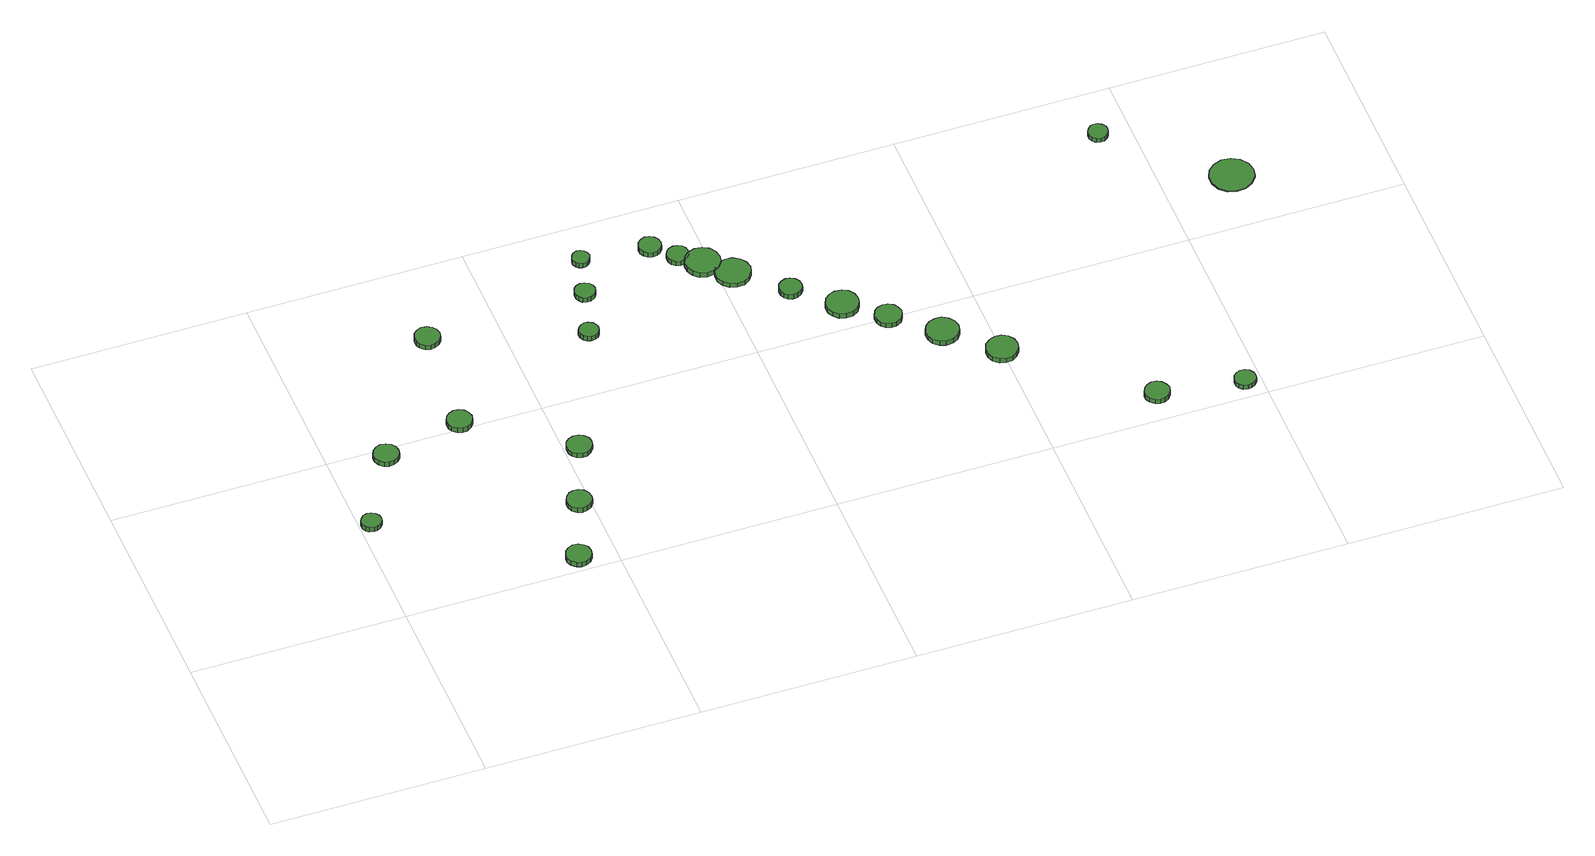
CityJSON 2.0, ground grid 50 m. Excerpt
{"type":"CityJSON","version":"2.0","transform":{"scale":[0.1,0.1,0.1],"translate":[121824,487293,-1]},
"CityObjects":{
"tree1":{"type":"SolitaryVegetationObject","attributes":{"function":"something"},"geometry":[{"type":"MultiSurface","lod":"1","boundaries":[[[0,1,2,3,4,5,6,7,8,9,10,11,12,13,14]],[[15,16,17,18,19,20,21,22,23,24,25,26,27,28,29]],[[0,29,28,1]],[[1,28,27,2]],[[2,27,26,3]],[[3,26,25,4]],[[4,25,24,5]],[[5,24,23,6]],[[6,23,22,7]],[[7,22,21,8]],[[8,21,20,9]],[[9,20,19,10]],[[10,19,18,11]],[[11,18,17,12]],[[12,17,16,13]],[[13,16,15,14]],[[14,15,29,0]]]}]},
"tree2":{"type":"SolitaryVegetationObject","attributes":{"function":"something"},"geometry":[{"type":"MultiSurface","lod":"1","boundaries":[[[30,31,32,33,34,35,36,37,38,39,40,41,42,43,44]],[[45,46,47,48,49,50,51,52,53,54,55,56,57,58,59]],[[30,59,58,31]],[[31,58,57,32]],[[32,57,56,33]],[[33,56,55,34]],[[34,55,54,35]],[[35,54,53,36]],[[36,53,52,37]],[[37,52,51,38]],[[38,51,50,39]],[[39,50,49,40]],[[40,49,48,41]],[[41,48,47,42]],[[42,47,46,43]],[[43,46,45,44]],[[44,45,59,30]]]}]},
"tree3":{"type":"SolitaryVegetationObject","attributes":{"function":"something"},"geometry":[{"type":"MultiSurface","lod":"1","boundaries":[[[60,61,62,63,64,65,66,67,68,69,70,71,72,73,74]],[[75,76,77,78,79,80,81,82,83,84,85,86,87,88,89]],[[60,89,88,61]],[[61,88,87,62]],[[62,87,86,63]],[[63,86,85,64]],[[64,85,84,65]],[[65,84,83,66]],[[66,83,82,67]],[[67,82,81,68]],[[68,81,80,69]],[[69,80,79,70]],[[70,79,78,71]],[[71,78,77,72]],[[72,77,76,73]],[[73,76,75,74]],[[74,75,89,60]]]}]},
"tree4":{"type":"SolitaryVegetationObject","attributes":{"function":"something"},"geometry":[{"type":"MultiSurface","lod":"1","boundaries":[[[90,91,92,93,94,95,96,97,98,99,100,101,102,103,104]],[[105,106,107,108,109,110,111,112,113,114,115,116,117,118,119]],[[90,119,118,91]],[[91,118,117,92]],[[92,117,116,93]],[[93,116,115,94]],[[94,115,114,95]],[[95,114,113,96]],[[96,113,112,97]],[[97,112,111,98]],[[98,111,110,99]],[[99,110,109,100]],[[100,109,108,101]],[[101,108,107,102]],[[102,107,106,103]],[[103,106,105,104]],[[104,105,119,90]]]}]},
"tree5":{"type":"SolitaryVegetationObject","attributes":{"function":"something"},"geometry":[{"type":"MultiSurface","lod":"1","boundaries":[[[120,121,122,123,124,125,126,127,128,129,130,131,132,133,134]],[[135,136,137,138,139,140,141,142,143,144,145,146,147,148,149]],[[120,149,148,121]],[[121,148,147,122]],[[122,147,146,123]],[[123,146,145,124]],[[124,145,144,125]],[[125,144,143,126]],[[126,143,142,127]],[[127,142,141,128]],[[128,141,140,129]],[[129,140,139,130]],[[130,139,138,131]],[[131,138,137,132]],[[132,137,136,133]],[[133,136,135,134]],[[134,135,149,120]]]}]},
"tree6":{"type":"SolitaryVegetationObject","attributes":{"function":"something"},"geometry":[{"type":"MultiSurface","lod":"1","boundaries":[[[150,151,152,153,154,155,156,157,158,159,160,161,162,163,164]],[[165,166,167,168,169,170,171,172,173,174,175,176,177,178,179]],[[150,179,178,151]],[[151,178,177,152]],[[152,177,176,153]],[[153,176,175,154]],[[154,175,174,155]],[[155,174,173,156]],[[156,173,172,157]],[[157,172,171,158]],[[158,171,170,159]],[[159,170,169,160]],[[160,169,168,161]],[[161,168,167,162]],[[162,167,166,163]],[[163,166,165,164]],[[164,165,179,150]]]}]},
"tree7":{"type":"SolitaryVegetationObject","attributes":{"function":"something"},"geometry":[{"type":"MultiSurface","lod":"1","boundaries":[[[180,181,182,183,184,185,186,187,188,189,190,191,192,193,194]],[[195,196,197,198,199,200,201,202,203,204,205,206,207,208,209]],[[180,209,208,181]],[[181,208,207,182]],[[182,207,206,183]],[[183,206,205,184]],[[184,205,204,185]],[[185,204,203,186]],[[186,203,202,187]],[[187,202,201,188]],[[188,201,200,189]],[[189,200,199,190]],[[190,199,198,191]],[[191,198,197,192]],[[192,197,196,193]],[[193,196,195,194]],[[194,195,209,180]]]}]},
"tree8":{"type":"SolitaryVegetationObject","attributes":{"function":"something"},"geometry":[{"type":"MultiSurface","lod":"1","boundaries":[[[210,211,212,213,214,215,216,217,218,219,220,221,222,223,224]],[[225,226,227,228,229,230,231,232,233,234,235,236,237,238,239]],[[210,239,238,211]],[[211,238,237,212]],[[212,237,236,213]],[[213,236,235,214]],[[214,235,234,215]],[[215,234,233,216]],[[216,233,232,217]],[[217,232,231,218]],[[218,231,230,219]],[[219,230,229,220]],[[220,229,228,221]],[[221,228,227,222]],[[222,227,226,223]],[[223,226,225,224]],[[224,225,239,210]]]}]},
"tree9":{"type":"SolitaryVegetationObject","attributes":{"function":"something"},"geometry":[{"type":"MultiSurface","lod":"1","boundaries":[[[240,241,242,243,244,245,246,247,248,249,250,251,252,253,254]],[[255,256,257,258,259,260,261,262,263,264,265,266,267,268,269]],[[240,269,268,241]],[[241,268,267,242]],[[242,267,266,243]],[[243,266,265,244]],[[244,265,264,245]],[[245,264,263,246]],[[246,263,262,247]],[[247,262,261,248]],[[248,261,260,249]],[[249,260,259,250]],[[250,259,258,251]],[[251,258,257,252]],[[252,257,256,253]],[[253,256,255,254]],[[254,255,269,240]]]}]},
"tree10":{"type":"SolitaryVegetationObject","attributes":{"function":"something"},"geometry":[{"type":"MultiSurface","lod":"1","boundaries":[[[270,271,272,273,274,275,276,277,278,279,280,281,282,283,284]],[[285,286,287,288,289,290,291,292,293,294,295,296,297,298,299]],[[270,299,298,271]],[[271,298,297,272]],[[272,297,296,273]],[[273,296,295,274]],[[274,295,294,275]],[[275,294,293,276]],[[276,293,292,277]],[[277,292,291,278]],[[278,291,290,279]],[[279,290,289,280]],[[280,289,288,281]],[[281,288,287,282]],[[282,287,286,283]],[[283,286,285,284]],[[284,285,299,270]]]}]},
"tree11":{"type":"SolitaryVegetationObject","attributes":{"function":"something"},"geometry":[{"type":"MultiSurface","lod":"1","boundaries":[[[300,301,302,303,304,305,306,307,308,309,310,311,312,313,314]],[[315,316,317,318,319,320,321,322,323,324,325,326,327,328,329]],[[300,329,328,301]],[[301,328,327,302]],[[302,327,326,303]],[[303,326,325,304]],[[304,325,324,305]],[[305,324,323,306]],[[306,323,322,307]],[[307,322,321,308]],[[308,321,320,309]],[[309,320,319,310]],[[310,319,318,311]],[[311,318,317,312]],[[312,317,316,313]],[[313,316,315,314]],[[314,315,329,300]]]}]},
"tree12":{"type":"SolitaryVegetationObject","attributes":{"function":"something"},"geometry":[{"type":"MultiSurface","lod":"1","boundaries":[[[330,331,332,333,334,335,336,337,338,339,340,341,342,343,344]],[[345,346,347,348,349,350,351,352,353,354,355,356,357,358,359]],[[330,359,358,331]],[[331,358,357,332]],[[332,357,356,333]],[[333,356,355,334]],[[334,355,354,335]],[[335,354,353,336]],[[336,353,352,337]],[[337,352,351,338]],[[338,351,350,339]],[[339,350,349,340]],[[340,349,348,341]],[[341,348,347,342]],[[342,347,346,343]],[[343,346,345,344]],[[344,345,359,330]]]}]},
"tree13":{"type":"SolitaryVegetationObject","attributes":{"function":"something"},"geometry":[{"type":"MultiSurface","lod":"1","boundaries":[[[360,361,362,363,364,365,366,367,368,369,370,371,372,373,374]],[[375,376,377,378,379,380,381,382,383,384,385,386,387,388,389]],[[360,389,388,361]],[[361,388,387,362]],[[362,387,386,363]],[[363,386,385,364]],[[364,385,384,365]],[[365,384,383,366]],[[366,383,382,367]],[[367,382,381,368]],[[368,381,380,369]],[[369,380,379,370]],[[370,379,378,371]],[[371,378,377,372]],[[372,377,376,373]],[[373,376,375,374]],[[374,375,389,360]]]}]},
"tree14":{"type":"SolitaryVegetationObject","attributes":{"function":"something"},"geometry":[{"type":"MultiSurface","lod":"1","boundaries":[[[390,391,392,393,394,395,396,397,398,399,400,401,402,403,404]],[[405,406,407,408,409,410,411,412,413,414,415,416,417,418,419]],[[390,419,418,391]],[[391,418,417,392]],[[392,417,416,393]],[[393,416,415,394]],[[394,415,414,395]],[[395,414,413,396]],[[396,413,412,397]],[[397,412,411,398]],[[398,411,410,399]],[[399,410,409,400]],[[400,409,408,401]],[[401,408,407,402]],[[402,407,406,403]],[[403,406,405,404]],[[404,405,419,390]]]}]},
"tree15":{"type":"SolitaryVegetationObject","attributes":{"function":"something"},"geometry":[{"type":"MultiSurface","lod":"1","boundaries":[[[420,421,422,423,424,425,426,427,428,429,430,431,432,433,434]],[[435,436,437,438,439,440,441,442,443,444,445,446,447,448,449]],[[420,449,448,421]],[[421,448,447,422]],[[422,447,446,423]],[[423,446,445,424]],[[424,445,444,425]],[[425,444,443,426]],[[426,443,442,427]],[[427,442,441,428]],[[428,441,440,429]],[[429,440,439,430]],[[430,439,438,431]],[[431,438,437,432]],[[432,437,436,433]],[[433,436,435,434]],[[434,435,449,420]]]}]},
"tree16":{"type":"SolitaryVegetationObject","attributes":{"function":"something"},"geometry":[{"type":"MultiSurface","lod":"1","boundaries":[[[450,451,452,453,454,455,456,457,458,459,460,461,462,463,464]],[[465,466,467,468,469,470,471,472,473,474,475,476,477,478,479]],[[450,479,478,451]],[[451,478,477,452]],[[452,477,476,453]],[[453,476,475,454]],[[454,475,474,455]],[[455,474,473,456]],[[456,473,472,457]],[[457,472,471,458]],[[458,471,470,459]],[[459,470,469,460]],[[460,469,468,461]],[[461,468,467,462]],[[462,467,466,463]],[[463,466,465,464]],[[464,465,479,450]]]}]},
"tree17":{"type":"SolitaryVegetationObject","attributes":{"function":"something"},"geometry":[{"type":"MultiSurface","lod":"1","boundaries":[[[480,481,482,483,484,485,486,487,488,489,490,491,492,493,494]],[[495,496,497,498,499,500,501,502,503,504,505,506,507,508,509]],[[480,509,508,481]],[[481,508,507,482]],[[482,507,506,483]],[[483,506,505,484]],[[484,505,504,485]],[[485,504,503,486]],[[486,503,502,487]],[[487,502,501,488]],[[488,501,500,489]],[[489,500,499,490]],[[490,499,498,491]],[[491,498,497,492]],[[492,497,496,493]],[[493,496,495,494]],[[494,495,509,480]]]}]},
"tree18":{"type":"SolitaryVegetationObject","attributes":{"function":"something"},"geometry":[{"type":"MultiSurface","lod":"1","boundaries":[[[510,511,512,513,514,515,516,517,518,519,520,521,522,523,524]],[[525,526,527,528,529,530,531,532,533,534,535,536,537,538,539]],[[510,539,538,511]],[[511,538,537,512]],[[512,537,536,513]],[[513,536,535,514]],[[514,535,534,515]],[[515,534,533,516]],[[516,533,532,517]],[[517,532,531,518]],[[518,531,530,519]],[[519,530,529,520]],[[520,529,528,521]],[[521,528,527,522]],[[522,527,526,523]],[[523,526,525,524]],[[524,525,539,510]]]}]},
"tree19":{"type":"SolitaryVegetationObject","attributes":{"function":"something"},"geometry":[{"type":"MultiSurface","lod":"1","boundaries":[[[540,541,542,543,544,545,546,547,548,549,550,551,552,553,554]],[[555,556,557,558,559,560,561,562,563,564,565,566,567,568,569]],[[540,569,568,541]],[[541,568,567,542]],[[542,567,566,543]],[[543,566,565,544]],[[544,565,564,545]],[[545,564,563,546]],[[546,563,562,547]],[[547,562,561,548]],[[548,561,560,549]],[[549,560,559,550]],[[550,559,558,551]],[[551,558,557,552]],[[552,557,556,553]],[[553,556,555,554]],[[554,555,569,540]]]}]},
"tree20":{"type":"SolitaryVegetationObject","attributes":{"function":"something"},"geometry":[{"type":"MultiSurface","lod":"1","boundaries":[[[570,571,572,573,574,575,576,577,578,579,580,581,582,583,584]],[[585,586,587,588,589,590,591,592,593,594,595,596,597,598,599]],[[570,599,598,571]],[[571,598,597,572]],[[572,597,596,573]],[[573,596,595,574]],[[574,595,594,575]],[[575,594,593,576]],[[576,593,592,577]],[[577,592,591,578]],[[578,591,590,579]],[[579,590,589,580]],[[580,589,588,581]],[[581,588,587,582]],[[582,587,586,583]],[[583,586,585,584]],[[584,585,599,570]]]}]},
"tree21":{"type":"SolitaryVegetationObject","attributes":{"function":"something"},"geometry":[{"type":"MultiSurface","lod":"1","boundaries":[[[600,601,602,603,604,605,606,607,608,609,610,611,612,613,614]],[[615,616,617,618,619,620,621,622,623,624,625,626,627,628,629]],[[600,629,628,601]],[[601,628,627,602]],[[602,627,626,603]],[[603,626,625,604]],[[604,625,624,605]],[[605,624,623,606]],[[606,623,622,607]],[[607,622,621,608]],[[608,621,620,609]],[[609,620,619,610]],[[610,619,618,611]],[[611,618,617,612]],[[612,617,616,613]],[[613,616,615,614]],[[614,615,629,600]]]}]},
"tree22":{"type":"SolitaryVegetationObject","attributes":{"function":"something"},"geometry":[{"type":"MultiSurface","lod":"1","boundaries":[[[630,631,632,633,634,635,636,637,638,639,640,641,642,643,644]],[[645,646,647,648,649,650,651,652,653,654,655,656,657,658,659]],[[630,659,658,631]],[[631,658,657,632]],[[632,657,656,633]],[[633,656,655,634]],[[634,655,654,635]],[[635,654,653,636]],[[636,653,652,637]],[[637,652,651,638]],[[638,651,650,639]],[[639,650,649,640]],[[640,649,648,641]],[[641,648,647,642]],[[642,647,646,643]],[[643,646,645,644]],[[644,645,659,630]]]}]},
"tree23":{"type":"SolitaryVegetationObject","attributes":{"function":"something"},"geometry":[{"type":"MultiSurface","lod":"1","boundaries":[[[660,661,662,663,664,665,666,667,668,669,670,671,672,673,674]],[[675,676,677,678,679,680,681,682,683,684,685,686,687,688,689]],[[660,689,688,661]],[[661,688,687,662]],[[662,687,686,663]],[[663,686,685,664]],[[664,685,684,665]],[[665,684,683,666]],[[666,683,682,667]],[[667,682,681,668]],[[668,681,680,669]],[[669,680,679,670]],[[670,679,678,671]],[[671,678,677,672]],[[672,677,676,673]],[[673,676,675,674]],[[674,675,689,660]]]}]}
},
"vertices":[
[48,286,29],[46,295,29],[40,303,29],[32,308,29],[23,309,29],[13,306,29],[6,299,29],[2,291,29],[2,281,29],[6,272,29],[13,266,29],[23,263,29],[32,264,29],[40,269,29],[46,276,29],[46,276,16],[40,269,16],[32,264,16],[23,263,16],[13,266,16],[6,272,16],[2,281,16],[2,291,16],[6,299,16],[13,306,16],[23,309,16],[32,308,16],[40,303,16],[46,295,16],[48,286,16],
[155,468,31],[153,479,31],[146,489,31],[135,495,31],[123,497,31],[112,493,31],[103,485,31],[98,474,31],[98,462,31],[103,451,31],[112,442,31],[123,439,31],[135,440,31],[146,446,31],[153,456,31],[153,456,18],[146,446,18],[135,440,18],[123,439,18],[112,442,18],[103,451,18],[98,462,18],[98,474,18],[103,485,18],[112,493,18],[123,497,18],[135,495,18],[146,489,18],[153,479,18],[155,468,18],
[441,33,30],[439,45,30],[432,54,30],[421,61,30],[409,62,30],[398,58,30],[389,50,30],[384,39,30],[384,27,30],[389,16,30],[398,8,30],[409,4,30],[421,5,30],[432,11,30],[439,21,30],[439,21,17],[432,11,17],[421,5,17],[409,4,17],[398,8,17],[389,16,17],[384,27,17],[384,39,17],[389,50,17],[398,58,17],[409,62,17],[421,61,17],[432,54,17],[439,45,17],[441,33,17],
[342,512,30],[339,524,30],[332,534,30],[321,540,30],[309,541,30],[298,537,30],[289,529,30],[284,518,30],[284,506,30],[289,495,30],[298,487,30],[309,483,30],[321,484,30],[332,490,30],[339,500,30],[339,500,17],[332,490,17],[321,484,17],[309,483,17],[298,487,17],[289,495,17],[284,506,17],[284,518,17],[289,529,17],[298,537,17],[309,541,17],[321,540,17],[332,534,17],[339,524,17],[342,512,17],
[500,189,31],[498,201,31],[491,211,31],[480,217,31],[468,218,31],[457,215,31],[448,206,31],[443,195,31],[443,183,31],[448,172,31],[457,164,31],[468,160,31],[480,162,31],[491,168,31],[498,178,31],[498,178,18],[491,168,18],[480,162,18],[468,160,18],[457,164,18],[448,172,18],[443,183,18],[443,195,18],[448,206,18],[457,215,18],[468,218,18],[480,217,18],[491,211,18],[498,201,18],[500,189,18],
[365,776,31],[362,787,31],[355,797,31],[344,803,31],[332,805,31],[321,801,31],[312,793,31],[307,782,31],[307,769,31],[312,758,31],[321,750,31],[332,746,31],[344,748,31],[355,754,31],[362,764,31],[362,764,18],[355,754,18],[344,748,18],[332,746,18],[321,750,18],[312,758,18],[307,769,18],[307,782,18],[312,793,18],[321,801,18],[332,805,18],[344,803,18],[355,797,18],[362,787,18],[365,776,18],
[559,348,30],[557,360,30],[549,370,30],[539,376,30],[527,377,30],[515,373,30],[506,365,30],[502,354,30],[502,342,30],[506,331,30],[515,323,30],[527,319,30],[539,320,30],[549,326,30],[557,336,30],[557,336,18],[549,326,18],[539,320,18],[527,319,18],[515,323,18],[506,331,18],[502,342,18],[502,354,18],[506,365,18],[515,373,18],[527,377,18],[539,376,18],[549,370,18],[557,360,18],[559,348,18],
[695,673,30],[693,682,30],[688,690,30],[679,695,30],[670,696,30],[661,693,30],[654,686,30],[650,678,30],[650,668,30],[654,660,30],[661,654,30],[670,651,30],[679,652,30],[688,656,30],[693,664,30],[693,664,17],[688,656,17],[679,652,17],[670,651,17],[661,654,17],[654,660,17],[650,668,17],[650,678,17],[654,686,17],[661,693,17],[670,696,17],[679,695,17],[688,690,17],[693,682,17],[695,673,17],
[730,790,30],[728,799,30],[722,807,30],[713,812,30],[703,813,30],[694,810,30],[687,804,30],[683,795,30],[683,785,30],[687,776,30],[694,769,30],[703,766,30],[713,767,30],[722,772,30],[728,780,30],[728,780,17],[722,772,17],[713,767,17],[703,766,17],[694,769,17],[687,776,17],[683,785,17],[683,795,17],[687,804,17],[694,810,17],[703,813,17],[713,812,17],[722,807,17],[728,799,17],[730,790,17],
[753,887,32],[751,896,32],[746,903,32],[739,907,32],[730,908,32],[722,905,32],[716,899,32],[713,892,32],[713,883,32],[716,875,32],[722,870,32],[730,867,32],[739,868,32],[746,872,32],[751,879,32],[751,879,19],[746,872,19],[739,868,19],[730,867,19],[722,870,19],[716,875,19],[713,883,19],[713,892,19],[716,899,19],[722,905,19],[730,908,19],[739,907,19],[746,903,19],[751,896,19],[753,887,19],
[913,872,31],[911,882,31],[904,891,31],[895,897,31],[884,898,31],[874,894,31],[866,887,31],[862,877,31],[862,867,31],[866,857,31],[874,850,31],[884,846,31],[895,847,31],[904,853,31],[911,861,31],[911,861,18],[904,853,18],[895,847,18],[884,846,18],[874,850,18],[866,857,18],[862,867,18],[862,877,18],[866,887,18],[874,894,18],[884,898,18],[895,897,18],[904,891,18],[911,882,18],[913,872,18],
[961,829,27],[959,840,27],[953,848,27],[944,853,27],[934,854,27],[924,851,27],[916,844,27],[912,835,27],[912,824,27],[916,815,27],[924,808,27],[934,804,27],[944,806,27],[953,811,27],[959,819,27],[959,819,14],[953,811,14],[944,806,14],[934,804,14],[924,808,14],[916,815,14],[912,824,14],[912,835,14],[916,844,14],[924,851,14],[934,854,14],[944,853,14],[953,848,14],[959,840,14],[961,829,14],
[1019,789,29],[1016,805,29],[1006,819,29],[991,827,29],[975,829,29],[959,824,29],[947,813,29],[940,797,29],[940,781,29],[947,765,29],[959,754,29],[975,749,29],[991,751,29],[1006,759,29],[1016,773,29],[1016,773,16],[1006,759,16],[991,751,16],[975,749,16],[959,754,16],[947,765,16],[940,781,16],[940,797,16],[947,813,16],[959,824,16],[975,829,16],[991,827,16],[1006,819,16],[1016,805,16],[1019,789,16],
[1071,737,27],[1067,754,27],[1057,767,27],[1043,776,27],[1026,777,27],[1010,772,27],[998,761,27],[991,746,27],[991,729,27],[998,714,27],[1010,703,27],[1026,698,27],[1043,699,27],[1057,708,27],[1067,721,27],[1067,721,15],[1057,708,15],[1043,699,15],[1026,698,15],[1010,703,15],[998,714,15],[991,729,15],[991,746,15],[998,761,15],[1010,772,15],[1026,777,15],[1043,776,15],[1057,767,15],[1067,754,15],[1071,737,15],
[1157,649,27],[1155,660,27],[1149,668,27],[1139,674,27],[1129,675,27],[1118,671,27],[1110,664,27],[1106,654,27],[1106,643,27],[1110,634,27],[1118,626,27],[1129,623,27],[1139,624,27],[1149,630,27],[1155,638,27],[1155,638,14],[1149,630,14],[1139,624,14],[1129,623,14],[1118,626,14],[1110,634,14],[1106,643,14],[1106,654,14],[1110,664,14],[1118,671,14],[1129,675,14],[1139,674,14],[1149,668,14],[1155,660,14],[1157,649,14],
[1257,564,28],[1254,579,28],[1245,592,28],[1232,599,28],[1216,601,28],[1201,596,28],[1190,586,28],[1183,572,28],[1183,556,28],[1190,542,28],[1201,531,28],[1216,527,28],[1232,528,28],[1245,536,28],[1254,549,28],[1254,549,15],[1245,536,15],[1232,528,15],[1216,527,15],[1201,531,15],[1190,542,15],[1183,556,15],[1183,572,15],[1190,586,15],[1201,596,15],[1216,601,15],[1232,599,15],[1245,592,15],[1254,579,15],[1257,564,15],
[1333,496,26],[1330,509,26],[1323,519,26],[1311,526,26],[1299,527,26],[1286,523,26],[1277,515,26],[1272,503,26],[1272,490,26],[1277,478,26],[1286,470,26],[1299,466,26],[1311,467,26],[1323,473,26],[1330,484,26],[1330,484,14],[1323,473,14],[1311,467,14],[1299,466,14],[1286,470,14],[1277,478,14],[1272,490,14],[1272,503,14],[1277,515,14],[1286,523,14],[1299,527,14],[1311,526,14],[1323,519,14],[1330,509,14],[1333,496,14],
[1433,410,27],[1430,425,27],[1420,438,27],[1407,446,27],[1391,447,27],[1377,443,27],[1365,432,27],[1359,418,27],[1359,402,27],[1365,388,27],[1377,378,27],[1391,373,27],[1407,375,27],[1420,382,27],[1430,395,27],[1430,395,14],[1420,382,14],[1407,375,14],[1391,373,14],[1377,378,14],[1365,388,14],[1359,402,14],[1359,418,14],[1365,432,14],[1377,443,14],[1391,447,14],[1407,446,14],[1420,438,14],[1430,425,14],[1433,410,14],
[1535,315,26],[1532,330,26],[1523,342,26],[1510,350,26],[1495,351,26],[1481,346,26],[1469,336,26],[1463,322,26],[1463,307,26],[1469,293,26],[1481,283,26],[1495,279,26],[1510,280,26],[1523,288,26],[1532,300,26],[1532,300,13],[1523,288,13],[1510,280,13],[1495,279,13],[1481,283,13],[1469,293,13],[1463,307,13],[1463,322,13],[1469,336,13],[1481,346,13],[1495,351,13],[1510,350,13],[1523,342,13],[1532,330,13],[1535,315,13],
[1797,71,28],[1794,82,28],[1787,92,28],[1777,98,28],[1765,99,28],[1754,95,28],[1745,87,28],[1740,76,28],[1740,65,28],[1745,54,28],[1754,46,28],[1765,42,28],[1777,43,28],[1787,49,28],[1794,59,28],[1794,59,15],[1787,49,15],[1777,43,15],[1765,42,15],[1754,46,15],[1745,54,15],[1740,65,15],[1740,76,15],[1745,87,15],[1754,95,15],[1765,99,15],[1777,98,15],[1787,92,15],[1794,82,15],[1797,71,15],
[1986,40,29],[1984,50,29],[1978,59,29],[1969,64,29],[1959,65,29],[1949,62,29],[1941,55,29],[1937,45,29],[1937,35,29],[1941,26,29],[1949,19,29],[1959,16,29],[1969,17,29],[1978,22,29],[1984,30,29],[1984,30,17],[1978,22,17],[1969,17,17],[1959,16,17],[1949,19,17],[1941,26,17],[1937,35,17],[1937,45,17],[1941,55,17],[1949,62,17],[1959,65,17],[1969,64,17],[1978,59,17],[1984,50,17],[1986,40,17],
[1947,864,30],[1945,873,30],[1939,881,30],[1931,886,30],[1922,887,30],[1913,884,30],[1906,877,30],[1902,869,30],[1902,859,30],[1906,850,30],[1913,844,30],[1922,841,30],[1931,842,30],[1939,847,30],[1945,855,30],[1945,855,18],[1939,847,18],[1931,842,18],[1922,841,18],[1913,844,18],[1906,850,18],[1902,859,18],[1902,869,18],[1906,877,18],[1913,884,18],[1922,887,18],[1931,886,18],[1939,881,18],[1945,873,18],[1947,864,18],
[2207,653,12],[2203,674,12],[2190,691,12],[2172,702,12],[2151,704,12],[2131,697,12],[2115,683,12],[2107,664,12],[2107,643,12],[2115,623,12],[2131,609,12],[2151,603,12],[2172,605,12],[2190,615,12],[2203,632,12],[2203,632,9],[2190,615,9],[2172,605,9],[2151,603,9],[2131,609,9],[2115,623,9],[2107,643,9],[2107,664,9],[2115,683,9],[2131,697,9],[2151,704,9],[2172,702,9],[2190,691,9],[2203,674,9],[2207,653,9]
]}
